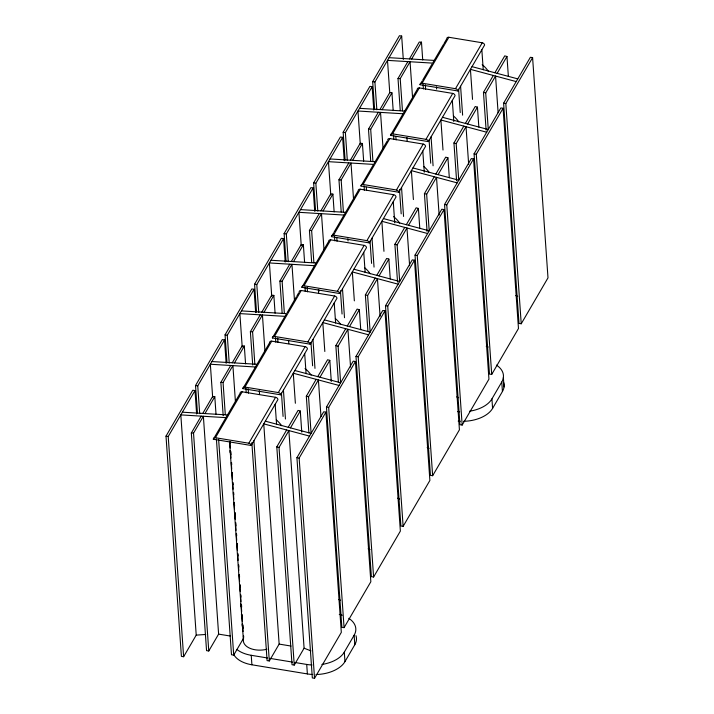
<?xml version="1.0" encoding="UTF-8"?>
<svg xmlns="http://www.w3.org/2000/svg" width="714" height="714" viewBox="0 0 714 714"><rect width="100%" height="100%" fill="white"/><g stroke="black" fill="none" stroke-linecap="round" stroke-linejoin="round"><path stroke-width="1.07" d="M266.929 649.249A17.743 10.478 -4 0 1 243.376 639.601L243.688 636.049M225.927 417.636L180.82 414.896L196.216 635.121L183.623 656.728L181.401 656.362L166.005 436.138L192.771 390.219L194.993 390.585L196.627 413.942M197.475 413.299L195.529 385.498L222.295 339.578L224.517 339.944L226.151 363.301M226.998 362.658L225.053 334.848L251.828 288.929L254.041 289.295L255.674 312.652M256.522 312.009L254.577 284.199L281.352 238.28L283.565 238.646L285.198 262.002M286.046 261.36L284.11 233.558L310.876 187.639L313.098 188.005L314.731 211.362M315.579 210.719L313.633 182.909L340.399 136.99L342.622 137.356L344.255 160.712M345.103 160.07L343.157 132.268L369.923 86.349L372.146 86.715L373.779 110.072M374.627 109.42L372.681 81.619L399.456 35.7L401.67 36.066L403.303 59.423M183.623 656.728L168.218 436.504L194.993 390.585M199.697 413.665L197.751 385.863L224.517 339.944M229.221 363.024L227.275 335.214L254.041 289.295M258.745 312.375L256.799 284.565L283.565 238.646M288.269 261.726L286.323 233.924L313.098 188.005M317.792 211.085L315.847 183.275L342.622 137.356M347.316 160.436L345.38 132.634L372.146 86.715M376.849 109.786L374.904 81.985L401.67 36.066M208.765 650.998L193.53 433.148L203.374 416.271L218.609 634.121L208.765 650.998L206.551 650.632L191.334 433.014L201.169 416.137M202.749 413.433L212.593 396.547L214.789 396.681L216.039 414.468M223.187 415.682L220.858 382.374L230.702 365.488M232.273 362.783L242.117 345.906L244.322 346.04L245.562 363.819M252.711 365.032L250.382 331.724L260.226 314.838M261.797 312.143L271.641 295.257L273.846 295.391L275.086 313.178M282.155 313.276L279.906 281.075L289.75 264.198M291.321 261.494L301.165 244.616L303.37 244.75L304.61 262.529M311.688 262.627L309.43 230.435L319.274 213.548M320.854 210.853L330.689 193.967L332.894 194.101L334.134 211.888M341.212 211.987L338.963 179.785L348.798 162.908M350.378 160.204L360.213 143.318L362.417 143.452L363.667 161.239M370.736 161.337L368.486 129.145L378.322 112.259M379.902 109.554L389.746 92.677L391.941 92.811L393.191 110.59M400.259 110.697L398.01 78.495L407.855 61.609M409.425 58.914L419.27 42.028L421.474 42.162L422.715 59.949M204.954 413.567L214.789 396.681M225.312 414.736L223.063 382.508L232.898 365.622L235.388 401.188M234.478 362.917L244.322 346.04M254.836 364.086L252.586 331.858L262.431 314.972L264.912 350.547M264.002 312.277L273.846 295.391M284.368 313.446L282.11 281.209L291.955 264.332L294.516 301.005M293.525 261.627L303.37 244.75M313.892 262.797L311.634 230.568L321.478 213.682L323.969 249.248M323.049 210.987L332.894 194.101M343.416 212.156L341.158 179.919L351.002 163.042L353.573 199.715M352.582 160.338L362.417 143.452M372.94 161.507L370.691 129.279L380.526 112.393L383.097 149.074M382.106 109.688L391.941 92.811M402.464 110.857L400.215 78.629L410.05 61.743L412.54 97.309M411.63 59.048L421.474 42.162M213.334 439.244L240.1 393.325A2.356 1.767 30.2 0 1 242.189 391.799L275.568 397.296A2.356 1.767 30.2 0 1 277.924 399.563L251.158 445.482L213.334 439.244A2.356 1.767 30.2 0 1 215.423 437.718L242.189 391.799M269.669 342.202A2.356 1.767 30.2 0 1 271.713 341.149L305.101 346.647A2.356 1.767 30.2 0 1 307.448 348.914L280.682 394.833L242.858 388.603L256.504 365.193M269.633 342.684L257.031 364.292L211.924 361.552M299.157 292.035A2.356 1.767 30.2 0 1 301.246 290.5L334.625 296.007A2.356 1.767 30.2 0 1 336.972 298.265L310.206 344.184L272.382 337.954L284.44 317.284M287.108 312.705L296.399 296.765M296.953 295.819L298.604 292.981M301.915 287.314L328.681 241.394A2.356 1.767 30.2 0 1 330.769 239.859L364.149 245.357A2.356 1.767 30.2 0 1 366.496 247.624L339.73 293.543L301.915 287.314A2.356 1.767 30.2 0 1 303.994 285.778L330.769 239.859M331.983 235.718L333.643 232.88M334.188 231.934L358.205 190.745A2.356 1.767 30.2 0 1 360.293 189.21L393.673 194.708A2.356 1.767 30.2 0 1 396.029 196.975L369.254 242.894L331.439 236.664A2.356 1.767 30.2 0 1 333.518 235.129L360.293 189.21M387.729 140.096A2.356 1.767 30.2 0 1 389.817 138.57L423.197 144.067A2.356 1.767 30.2 0 1 425.553 146.334L398.778 192.244L360.963 186.015L373.556 164.407L328.449 161.667L330.778 195.038M374.082 163.506L387.184 141.042M390.487 135.374L417.253 89.455A2.356 1.767 30.2 0 1 419.341 87.92L452.73 93.418A2.356 1.767 30.2 0 1 455.077 95.685L428.311 141.604L390.487 135.374A2.356 1.767 30.2 0 1 392.575 133.839L419.341 87.92M444.028 43.536L446.786 38.806A2.356 1.767 30.2 0 1 448.865 37.271L482.253 42.778A2.356 1.767 30.2 0 1 484.601 45.036L457.835 90.955L420.01 84.725L422.215 80.941M422.768 79.995L432.059 64.055M443.483 44.473L432.613 63.118L387.497 60.378L389.755 92.633M242.858 388.603A2.356 1.767 30.2 0 1 244.947 387.068L271.713 341.149M272.382 337.954A2.356 1.767 30.2 0 1 274.471 336.419L301.246 290.5M360.963 186.015A2.356 1.767 30.2 0 1 363.051 184.489L389.817 138.57M420.01 84.725A2.356 1.767 30.2 0 1 422.099 83.19L448.865 37.271M215.423 437.718L248.802 443.216L275.568 397.296M244.947 387.068L278.326 392.566L305.101 346.647M274.471 336.419L307.85 341.926L334.625 296.007M303.994 285.778L337.383 291.276L364.149 245.357M333.518 235.129L366.907 240.627L393.673 194.708M363.051 184.489L396.431 189.986L423.197 144.067M392.575 133.839L425.955 139.337L452.73 93.418M422.099 83.19L455.478 88.697L482.253 42.778M294.248 665.082L279.031 447.464L288.875 430.587L304.093 648.205L294.248 665.082L292.035 664.716L276.8 446.866L286.635 429.989M288.215 427.284L298.059 410.407L300.291 411.005L301.763 432.095M308.885 432.898L306.324 396.225L316.168 379.339M317.739 376.635L327.583 359.758L329.814 360.356L331.296 381.454M338.409 382.258L335.848 345.576L345.692 328.699M347.263 325.995L357.107 309.108L359.338 309.706L360.74 329.698M367.942 331.608L365.372 294.927L375.216 278.049M376.787 275.345L386.631 258.468L388.871 259.066L390.263 279.049M397.546 282.075L394.896 244.286L404.74 227.4M406.32 224.705L416.155 207.819L418.395 208.417L419.787 228.4M427.07 231.425L424.428 193.637L434.264 176.76M435.843 174.055L445.688 157.169L447.919 157.767L449.32 177.759M456.594 180.785L453.952 142.996L463.797 126.11M465.367 123.406L475.212 106.529L477.443 107.127L478.844 127.11M486.118 130.135L483.476 92.347L493.32 75.461M494.891 72.766L504.736 55.879L506.967 56.477L508.368 76.46M290.446 427.882L300.291 411.005M265.322 421.171L311.099 433.398L308.555 396.823L318.399 379.937L320.961 416.574M319.979 377.233L329.814 360.356M294.855 370.521L340.632 382.758L338.088 346.174L347.923 329.288L350.565 367.041M349.503 326.593L359.338 309.706M324.379 319.881L370.155 332.108L367.612 295.525L377.447 278.647L380.089 316.4M379.027 275.943L388.871 259.066M353.903 269.232L399.679 281.468L397.136 244.884L406.98 227.998L409.613 265.751M408.551 225.303L418.395 208.417M383.427 218.582L429.203 230.818L426.66 194.235L436.504 177.358L439.146 215.101M438.075 174.653L447.919 157.767M458.745 180.231L456.184 143.594L466.028 126.708L468.67 164.461M467.599 124.004L477.443 107.127M488.278 129.582L485.707 92.945L495.552 76.059L498.113 112.705M497.131 73.364L506.967 56.477M296.926 457.71L323.701 411.791L325.914 412.156L341.319 632.381L314.544 678.3L312.33 677.934L296.926 457.71L299.148 458.076L325.914 412.156M326.459 407.069L353.225 361.15L355.447 361.516L370.843 581.731L344.077 627.651L341.854 627.285L326.459 407.069L328.672 407.435L355.447 361.516M355.983 356.42L382.749 310.501L384.971 310.867L400.367 531.091L373.601 577.01L371.378 576.644L355.983 356.42L358.196 356.786L384.971 310.867M385.506 305.771L412.273 259.851L414.495 260.217L429.89 480.442L403.124 526.361L400.902 525.995L385.506 305.771L387.729 306.136L414.495 260.217M415.03 255.13L441.805 209.211L444.019 209.577L459.423 429.801L432.648 475.72L430.435 475.354L415.03 255.13L417.253 255.496L444.019 209.577M444.554 204.481L471.329 158.562L473.543 158.927L488.947 379.152L462.172 425.071L459.959 424.705L444.554 204.481L446.777 204.847L473.543 158.927M474.078 153.84L500.853 107.921L503.075 108.287L518.471 328.502L491.705 374.422L489.483 374.056L474.078 153.84L476.3 154.206L503.075 108.287M503.611 103.191L530.377 57.272L532.599 57.638L547.995 277.862L521.229 323.781L519.007 323.415L503.611 103.191L505.824 103.557L532.599 57.638M216.404 438.967L231.488 654.747L233.71 655.113L243.554 638.227L243.394 636.004M251.846 442.609L267.09 660.611L269.312 660.977L279.147 644.09L263.752 423.866L309.528 436.102M321.907 664.457A29.479 17.413 -4 0 0 344.3 652.123L354.135 635.246A29.479 17.413 -4 0 0 348.789 618.333M469.535 411.228A29.479 17.413 -4 0 0 491.928 398.894L501.764 382.017A29.479 17.413 -4 0 0 496.417 365.104M315.99 674.525A29.479 17.413 -4 0 0 344.96 661.619L354.804 644.733A29.479 17.413 -4 0 0 356.009 635.683M463.609 421.296A29.479 17.413 -4 0 0 492.589 408.39L502.433 391.504A29.479 17.413 -4 0 0 503.638 382.454M196.216 635.121L205.775 634.469M389.076 57.673L434.183 60.413M398.01 78.495L400.215 78.629M359.544 108.323L404.659 111.063M403.089 113.767L357.973 111.018L360.302 144.389M368.486 129.145L370.691 129.279M330.02 158.963L375.136 161.703M338.963 179.785L341.158 179.919M300.496 209.613L345.612 212.353M344.032 215.057L298.925 212.317L301.254 245.678M309.43 230.435L311.634 230.568M270.972 260.262L316.079 263.002M314.508 265.697L269.401 262.957L271.731 296.328M279.906 281.075L282.11 281.209M241.448 310.902L286.555 313.642L284.984 316.347L239.868 313.607L242.207 346.968M250.382 331.724L252.586 331.858M255.46 366.996L210.344 364.247L212.683 397.618M220.858 382.374L223.063 382.508M182.391 412.192L227.507 414.941M191.334 433.014L193.53 433.148M372.681 81.619L374.904 81.985M343.157 132.268L345.38 132.634M313.633 182.909L315.847 183.275M284.11 233.558L286.323 233.924M254.577 284.199L256.799 284.565M225.053 334.848L227.275 335.214M195.529 385.498L197.751 385.863M166.005 436.138L168.218 436.504M218.609 634.121L230.515 636.076M279.147 644.09L291.053 646.054M236.816 649.383A29.479 17.413 -4 0 0 251.239 655.3L267.554 657.987M269.731 658.344L292.57 662.11M294.748 662.467L306.717 664.439A29.479 17.413 -4 0 0 312.054 664.993M233.514 654.131A29.479 17.413 -4 0 0 251.899 664.788L307.377 673.927A29.479 17.413 -4 0 0 312.714 674.48M472.008 66.643L517.784 78.879M516.204 81.583L470.428 69.347L472.534 99.38M483.476 92.347L485.707 92.945M442.484 117.292L488.251 129.529M486.68 132.224L440.904 119.997L443.001 150.02M453.952 142.996L456.184 143.594M412.951 167.942L458.727 180.169M457.156 182.873L411.38 170.637L413.406 199.554M424.428 193.637L426.66 194.235M427.632 233.523L381.856 221.286L383.953 251.319M394.896 244.286L397.136 244.884M398.1 284.163L352.332 271.936L354.349 300.853M365.372 294.927L367.612 295.525M368.576 334.812L322.799 322.576L324.825 351.493M335.848 345.576L338.088 346.174M339.052 385.453L293.276 373.226L295.373 403.258M306.324 396.225L308.555 396.823M276.8 446.866L279.031 447.464M515.731 295.614L517.712 296.39M486.207 346.263L488.189 347.031M456.683 396.904L458.665 397.68M427.151 447.553L429.141 448.33M397.627 498.194L399.617 498.97M368.103 548.843L370.084 549.619M338.579 599.492L340.56 600.26M304.093 648.205L311.036 650.909M505.824 103.557L521.229 323.781M481.843 49.766L483.244 69.785M503.37 377.492L504.03 386.979M501.764 382.017L502.433 391.504M476.3 154.206L491.705 374.422M491.928 398.894L492.589 408.39M460.592 86.233L462.61 115.15M458.602 89.205L460.235 112.562M452.319 100.415L453.801 121.541M446.777 204.847L462.172 425.071M436.459 86.84L436.62 89.063M431.06 136.874L433.086 165.791M425.303 84.814L425.606 89.259M429.078 139.846L430.712 163.203M423.081 84.448L423.393 88.893M422.795 151.056L424.277 172.19M417.253 255.496L432.648 475.72M406.935 137.49L407.167 140.819M401.536 187.523L403.562 216.44M395.851 136.57L396.083 139.908M399.474 189.38L401.188 213.852M393.557 135.098L393.869 139.542M393.271 201.705L394.744 222.839M387.729 306.136L403.124 526.361M372.012 238.164L374.038 267.09M366.327 187.22L366.559 190.558M370.031 241.136L371.583 263.386M364.033 185.738L364.336 190.192M363.747 252.345L365.149 272.373M358.196 356.786L373.601 577.01M347.888 238.779L348.039 241.002M342.488 288.813L344.505 317.73M336.803 237.86L337.035 241.198M340.426 290.669L342.06 314.026M334.5 236.388L334.812 240.832M334.223 302.995L335.616 323.014M354.135 635.246L354.804 644.733M328.672 407.435L344.077 627.651M344.3 652.123L344.96 661.619M318.649 289.473L318.81 291.696M318.364 289.42L318.596 292.758M312.964 339.462L314.981 368.379M307.198 287.394L307.511 291.847M310.974 342.434L312.607 365.791M304.976 287.028L305.289 291.482M304.691 353.644L306.092 373.663M299.148 458.076L314.544 678.3M288.581 340.328L288.813 343.666M306.717 664.439L307.377 673.927M283.431 390.103L285.457 419.02M277.675 338.043L277.978 342.488M281.45 393.075L283.083 416.432M275.452 337.677L275.765 342.131M275.167 404.285L276.568 424.303M259.307 390.719L259.539 394.048M253.907 440.752L269.312 660.977M248.142 388.693L248.454 393.137M245.928 388.327L246.241 392.771M251.239 655.3L251.899 664.788M230.078 441.413L230.229 443.635M230.774 451.418L231.006 454.756M231.55 462.538L231.711 464.769M232.255 472.552L232.407 474.774M232.951 482.566L233.112 484.788M233.656 492.571L233.808 494.793M234.353 502.585L234.585 505.923M235.058 512.59L235.29 515.927M235.754 522.603L235.986 525.941M236.53 533.724L236.691 535.946M237.235 543.738L237.387 545.96M237.932 553.743L238.083 555.965M238.708 564.863L238.869 567.094M239.413 574.877L239.565 577.099M240.109 584.891L240.261 587.113M240.805 594.896L240.966 597.118M241.511 604.91L241.662 607.132M242.207 614.915L242.367 617.146M242.912 624.928L243.144 628.266M229.783 441.359L230.247 448.035M230.488 451.373L230.952 458.049M231.265 462.494L231.729 469.169M231.961 472.507L232.425 479.174M232.666 482.512L233.13 489.188M233.362 492.526L233.826 499.193M234.058 502.531L234.531 509.207M234.763 512.545L235.227 519.221M235.459 522.55L236.004 530.341M236.236 533.679L236.709 540.346M236.941 543.684L237.405 550.36M237.637 553.698L238.11 560.374M238.414 564.819L238.806 570.379M239.119 574.832L239.583 581.499M239.815 584.837L240.288 591.513M240.52 594.851L240.984 601.527M241.216 604.856L241.68 611.532M241.921 614.87L242.385 621.546M242.617 624.884L243.081 631.551M229.533 441.618L243.376 639.601M229.997 450.525L230.149 452.756M240.725 604.017L240.886 606.24M241.43 614.031L241.582 616.253M242.126 624.036L242.287 626.258M218.618 439.333L233.71 655.113M364.872 267.92A23.58 17.654 30.2 0 1 370.173 273.783M335.348 318.569A23.58 17.654 30.2 0 1 340.649 324.433M305.03 368.567A23.58 17.654 30.2 0 1 311.125 375.082M423.929 166.63A23.58 17.654 30.2 0 1 429.23 172.493M393.601 216.628A23.58 17.654 30.2 0 1 399.706 223.143M339.284 614.406A29.479 17.413 -4 0 1 342.176 615.236M482.182 64.688A23.58 17.654 30.2 0 1 488.278 71.204M453.452 115.98A23.58 17.654 30.2 0 1 458.754 121.844M455.478 88.697A2.356 1.767 30.2 0 1 457.835 90.955M276.3 419.859A23.58 17.654 30.2 0 1 281.602 425.722M460.343 421.251A29.479 17.413 -4 0 1 458.174 421.108M459.682 411.764A29.479 17.413 -4 0 1 457.504 411.612M248.802 443.216A2.356 1.767 30.2 0 1 251.158 445.482M278.326 392.566A2.356 1.767 30.2 0 1 280.682 394.833M307.85 341.926A2.356 1.767 30.2 0 1 310.206 344.184M337.383 291.276A2.356 1.767 30.2 0 1 339.73 293.543M366.907 240.627A2.356 1.767 30.2 0 1 369.254 242.894M396.431 189.986A2.356 1.767 30.2 0 1 398.778 192.244M425.955 139.337A2.356 1.767 30.2 0 1 428.311 141.604"/></g></svg>
